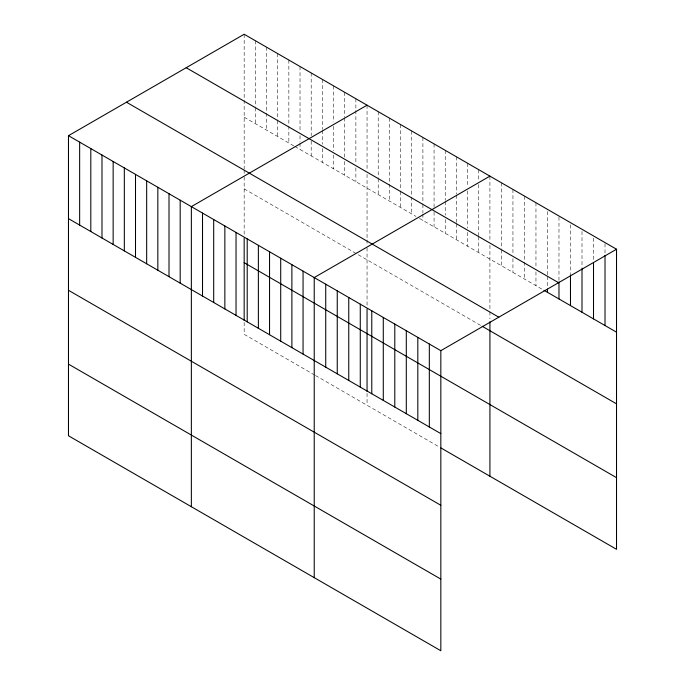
<?xml version="1.0" encoding="UTF-8"?>
<svg xmlns="http://www.w3.org/2000/svg" width="685" height="685" viewBox="0 0 685 685"><rect width="100%" height="100%" fill="white"/><g stroke="black" fill="none" stroke-linecap="round" stroke-linejoin="round"><path stroke-width="0.51" stroke-dasharray="3.42 2.57" d="M244.168 117.203L294.011 145.982M294.867 146.479L416.026 216.426M419.46 218.412L543.042 289.764M244.168 188.863L481.332 325.786M314.629 375.012L244.168 334.331L244.168 322.395M315.494 375.508L439.231 446.954M605.018 243.646L605.018 254.281M593.51 238.063L593.51 260.403M582.002 231.419L582.002 267.578M570.485 224.774L570.485 273.7M558.977 217.068L558.977 280.884M547.469 211.485L547.469 275.301M547.469 276.363L547.469 288.06M535.961 202.717L535.961 267.595M535.961 271.842L535.961 285.671M524.453 196.073L524.453 260.951M524.453 262.012L524.453 279.026M512.945 189.428L512.945 254.298M512.945 258.553L512.945 272.382M501.437 182.784L501.437 248.724M501.437 249.785L501.437 265.737M489.921 176.139L489.921 241.009M489.921 245.264L489.921 310.844M489.921 311.838L489.921 318.799M478.755 169.683L478.755 180.318M478.755 184.573L478.755 235.623M478.755 236.693L478.755 252.645M467.581 163.235L467.581 186.637M467.581 190.892L467.581 228.114M467.581 232.369L467.581 246.198M456.415 156.788L456.415 194.009M456.415 195.079L456.415 222.728M456.415 223.79L456.415 239.741M445.241 150.34L445.241 200.328M445.241 201.39L445.241 215.218M445.241 219.465L445.241 233.294M434.067 143.893L434.067 207.701M434.067 211.956L434.067 226.846M422.902 137.437L422.902 203.376M422.902 204.447L422.902 212.949M422.902 214.02L422.902 220.399M411.728 130.989L411.728 195.867M411.728 196.929L411.728 213.951M400.562 124.542L400.562 190.481M400.562 191.543L400.562 207.495M389.388 118.094L389.388 182.972M389.388 184.034L389.388 201.047M378.214 111.638L378.214 177.586M378.214 178.648L378.214 194.6M367.049 105.19L367.049 170.068M367.049 174.324L367.049 238.902M367.049 239.896L367.049 245.872M367.049 247.859L367.049 306.966M367.049 393.336L367.049 405.28M355.875 98.743L355.875 109.377M355.875 110.439L355.875 163.621M355.875 167.876L355.875 181.705M344.709 92.295L344.709 116.758M344.709 117.82L344.709 157.173M344.709 161.429L344.709 175.249M333.535 85.848L333.535 122.007M333.535 126.263L333.535 150.726M333.535 154.973L333.535 168.801M322.361 79.391L322.361 129.379M322.361 130.45L322.361 144.27M322.361 148.525L322.361 162.354M311.195 72.944L311.195 135.698M311.195 141.016L311.195 155.906M300.021 66.496L300.021 131.374M300.021 135.63L300.021 142.009M300.021 143.071L300.021 149.458M288.856 60.049L288.856 124.927M288.856 125.989L288.856 143.002M277.682 53.601L277.682 119.541M277.682 120.603L277.682 136.555M266.508 47.145L266.508 112.023M266.508 113.094L266.508 130.107M255.342 40.698L255.342 106.637M255.342 107.708L255.342 123.66M244.168 34.25L244.168 99.128M244.168 100.19L244.168 168.955M244.168 169.948L244.168 173.93M244.168 176.918L244.168 234.998"/><path stroke-width="1.03" d="M68.474 135.69L440.832 350.669L440.832 650.75L68.474 435.771L68.474 135.69L244.168 34.25L616.526 249.229L616.526 549.31L440.943 447.947M367.049 105.19L191.355 206.63L191.355 506.712M489.921 176.139L314.227 277.571L314.227 577.66M440.832 350.669L616.526 249.229M186.192 67.721L558.549 282.7M543.933 290.269L616.526 332.182M126.451 102.211L498.808 317.189M482.189 326.283L616.526 403.842M244.168 262.68L616.526 477.659M68.474 218.643L440.832 433.622M68.474 290.294L440.832 505.273M68.474 364.12L440.832 579.099M605.018 255.342L605.018 325.538M593.51 262.526L593.51 318.893M582.002 268.648L582.002 312.249M570.485 274.762L570.485 305.604M558.977 281.946L558.977 298.96M547.469 289.13L547.469 292.315M489.921 321.787L489.921 476.221M429.324 344.016L429.324 426.978M417.816 337.371L417.816 420.333M406.299 330.727L406.299 413.689M394.791 324.082L394.791 407.044M383.283 317.438L383.283 400.4M371.775 310.793L371.775 393.755M367.049 309.021L367.049 391.349M360.267 304.149L360.267 387.111M348.759 297.504L348.759 380.466M337.251 290.86L337.251 373.822M325.735 284.215L325.735 367.177M303.061 271.123L303.061 354.076M291.887 264.675L291.887 347.629M280.713 258.228L280.713 341.181M269.548 251.772L269.548 334.734M258.373 245.324L258.373 328.286M247.208 238.877L247.208 321.83M244.168 238.072L244.168 320.4M236.034 232.429L236.034 315.383M224.86 225.982L224.86 308.935M213.694 219.525L213.694 302.487M202.52 213.078L202.52 296.04M180.181 200.183L180.181 283.136M169.007 193.727L169.007 276.689M157.841 187.279L157.841 270.241M146.667 180.831L146.667 263.793M135.502 174.384L135.502 257.337M124.327 167.936L124.327 250.89M113.153 161.48L113.153 244.442M101.988 155.033L101.988 237.995M90.814 148.585L90.814 231.547M79.648 142.137L79.648 225.091"/></g></svg>
